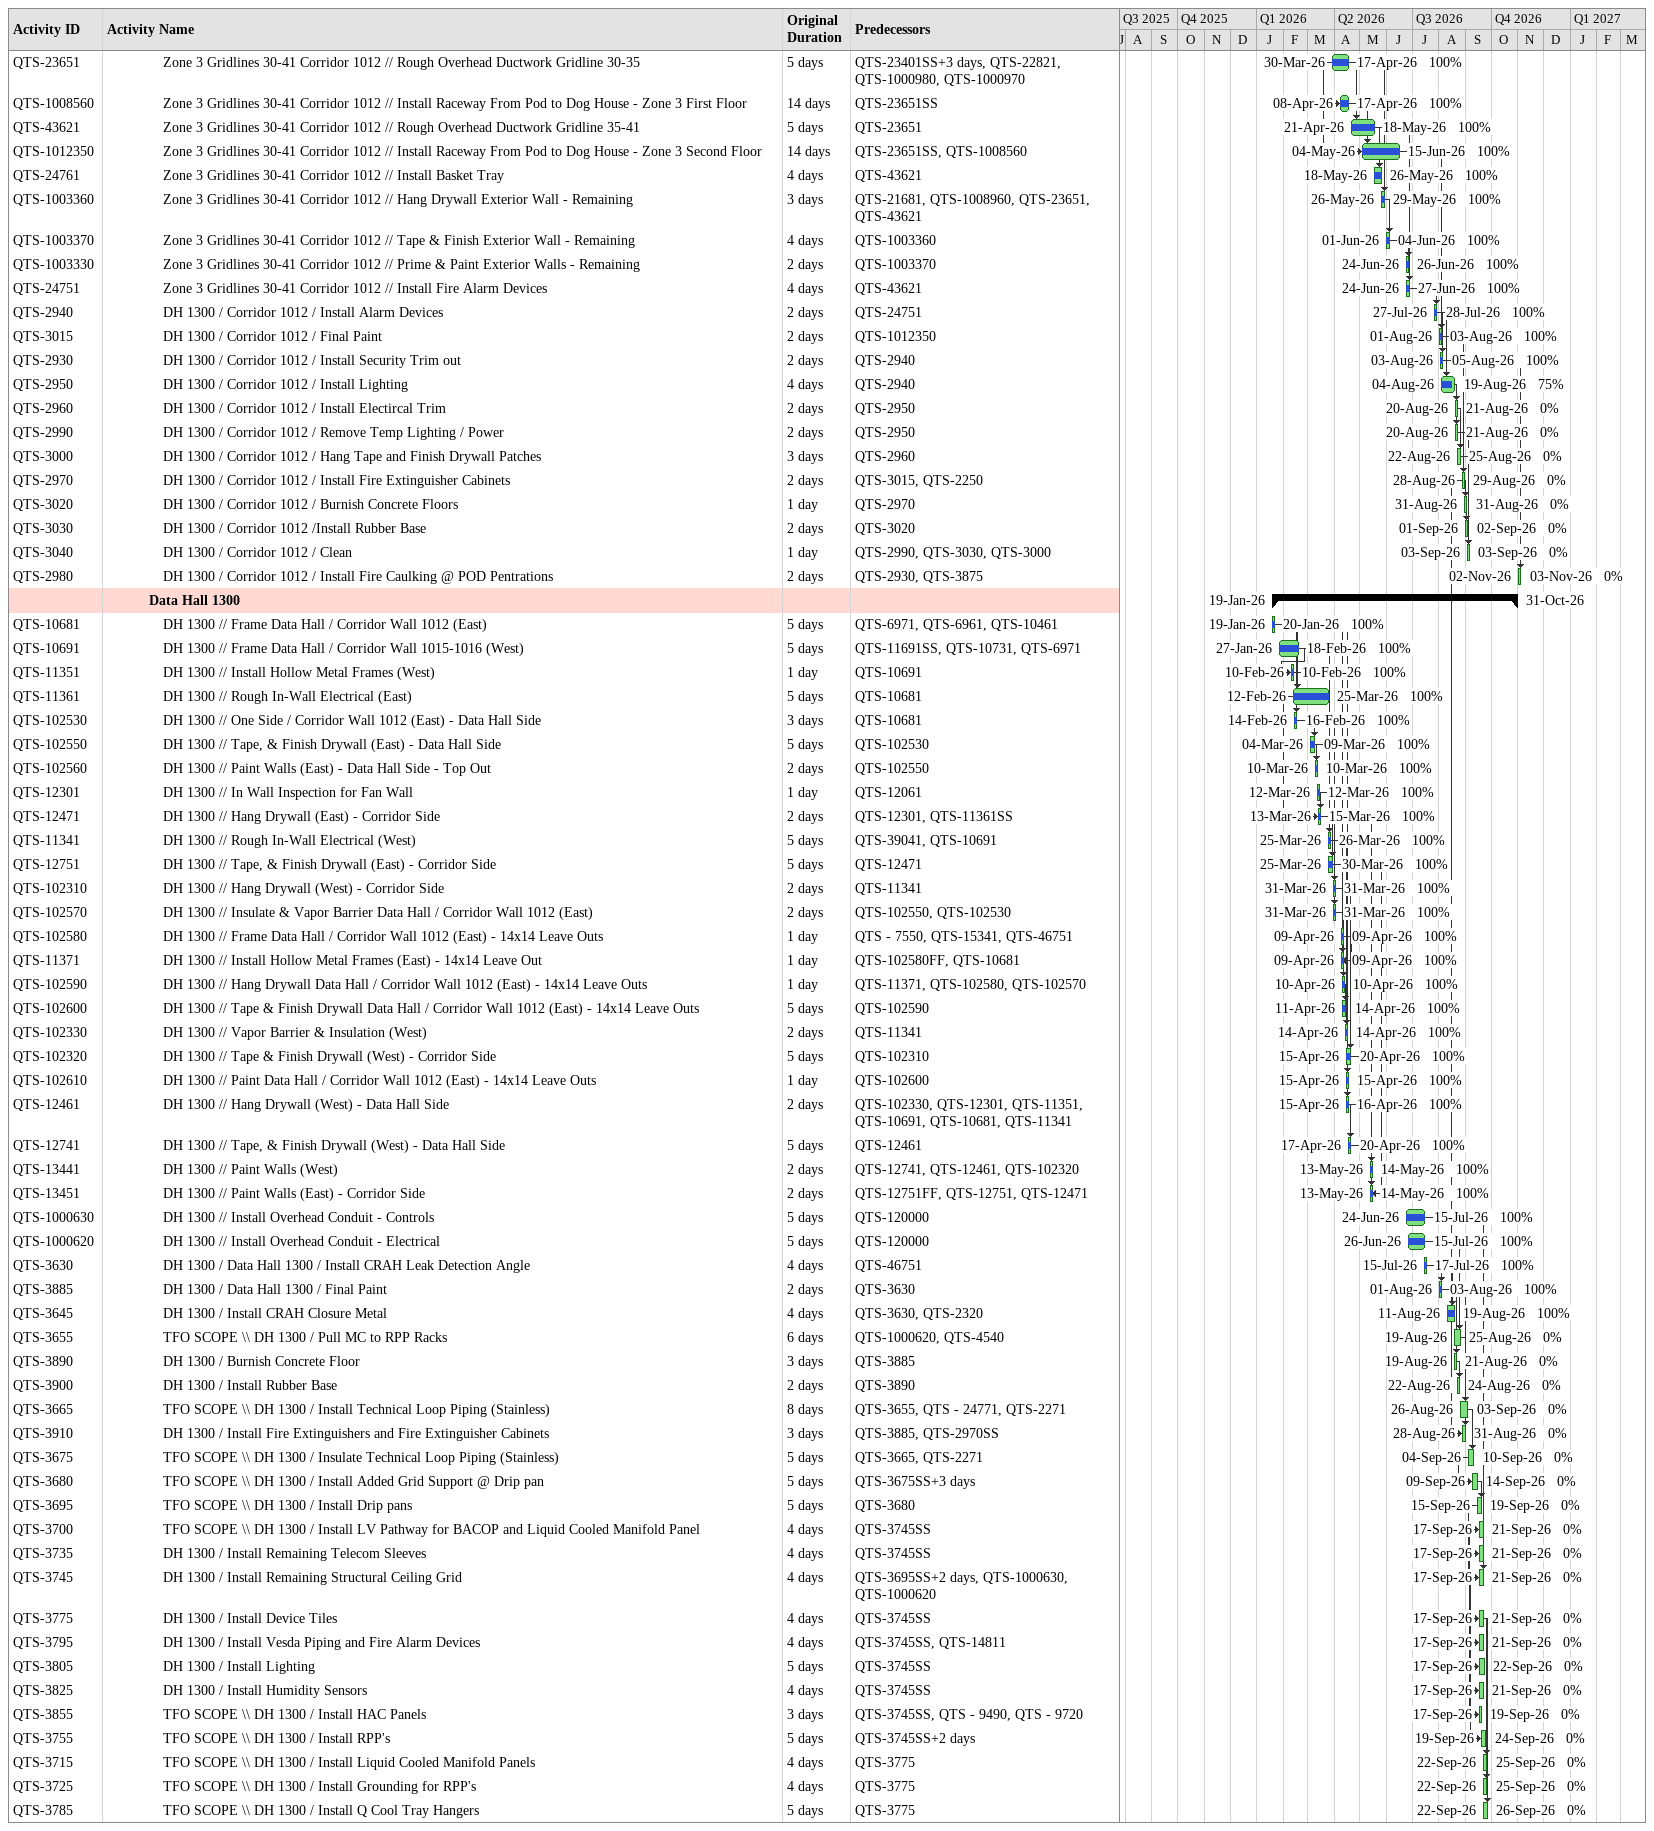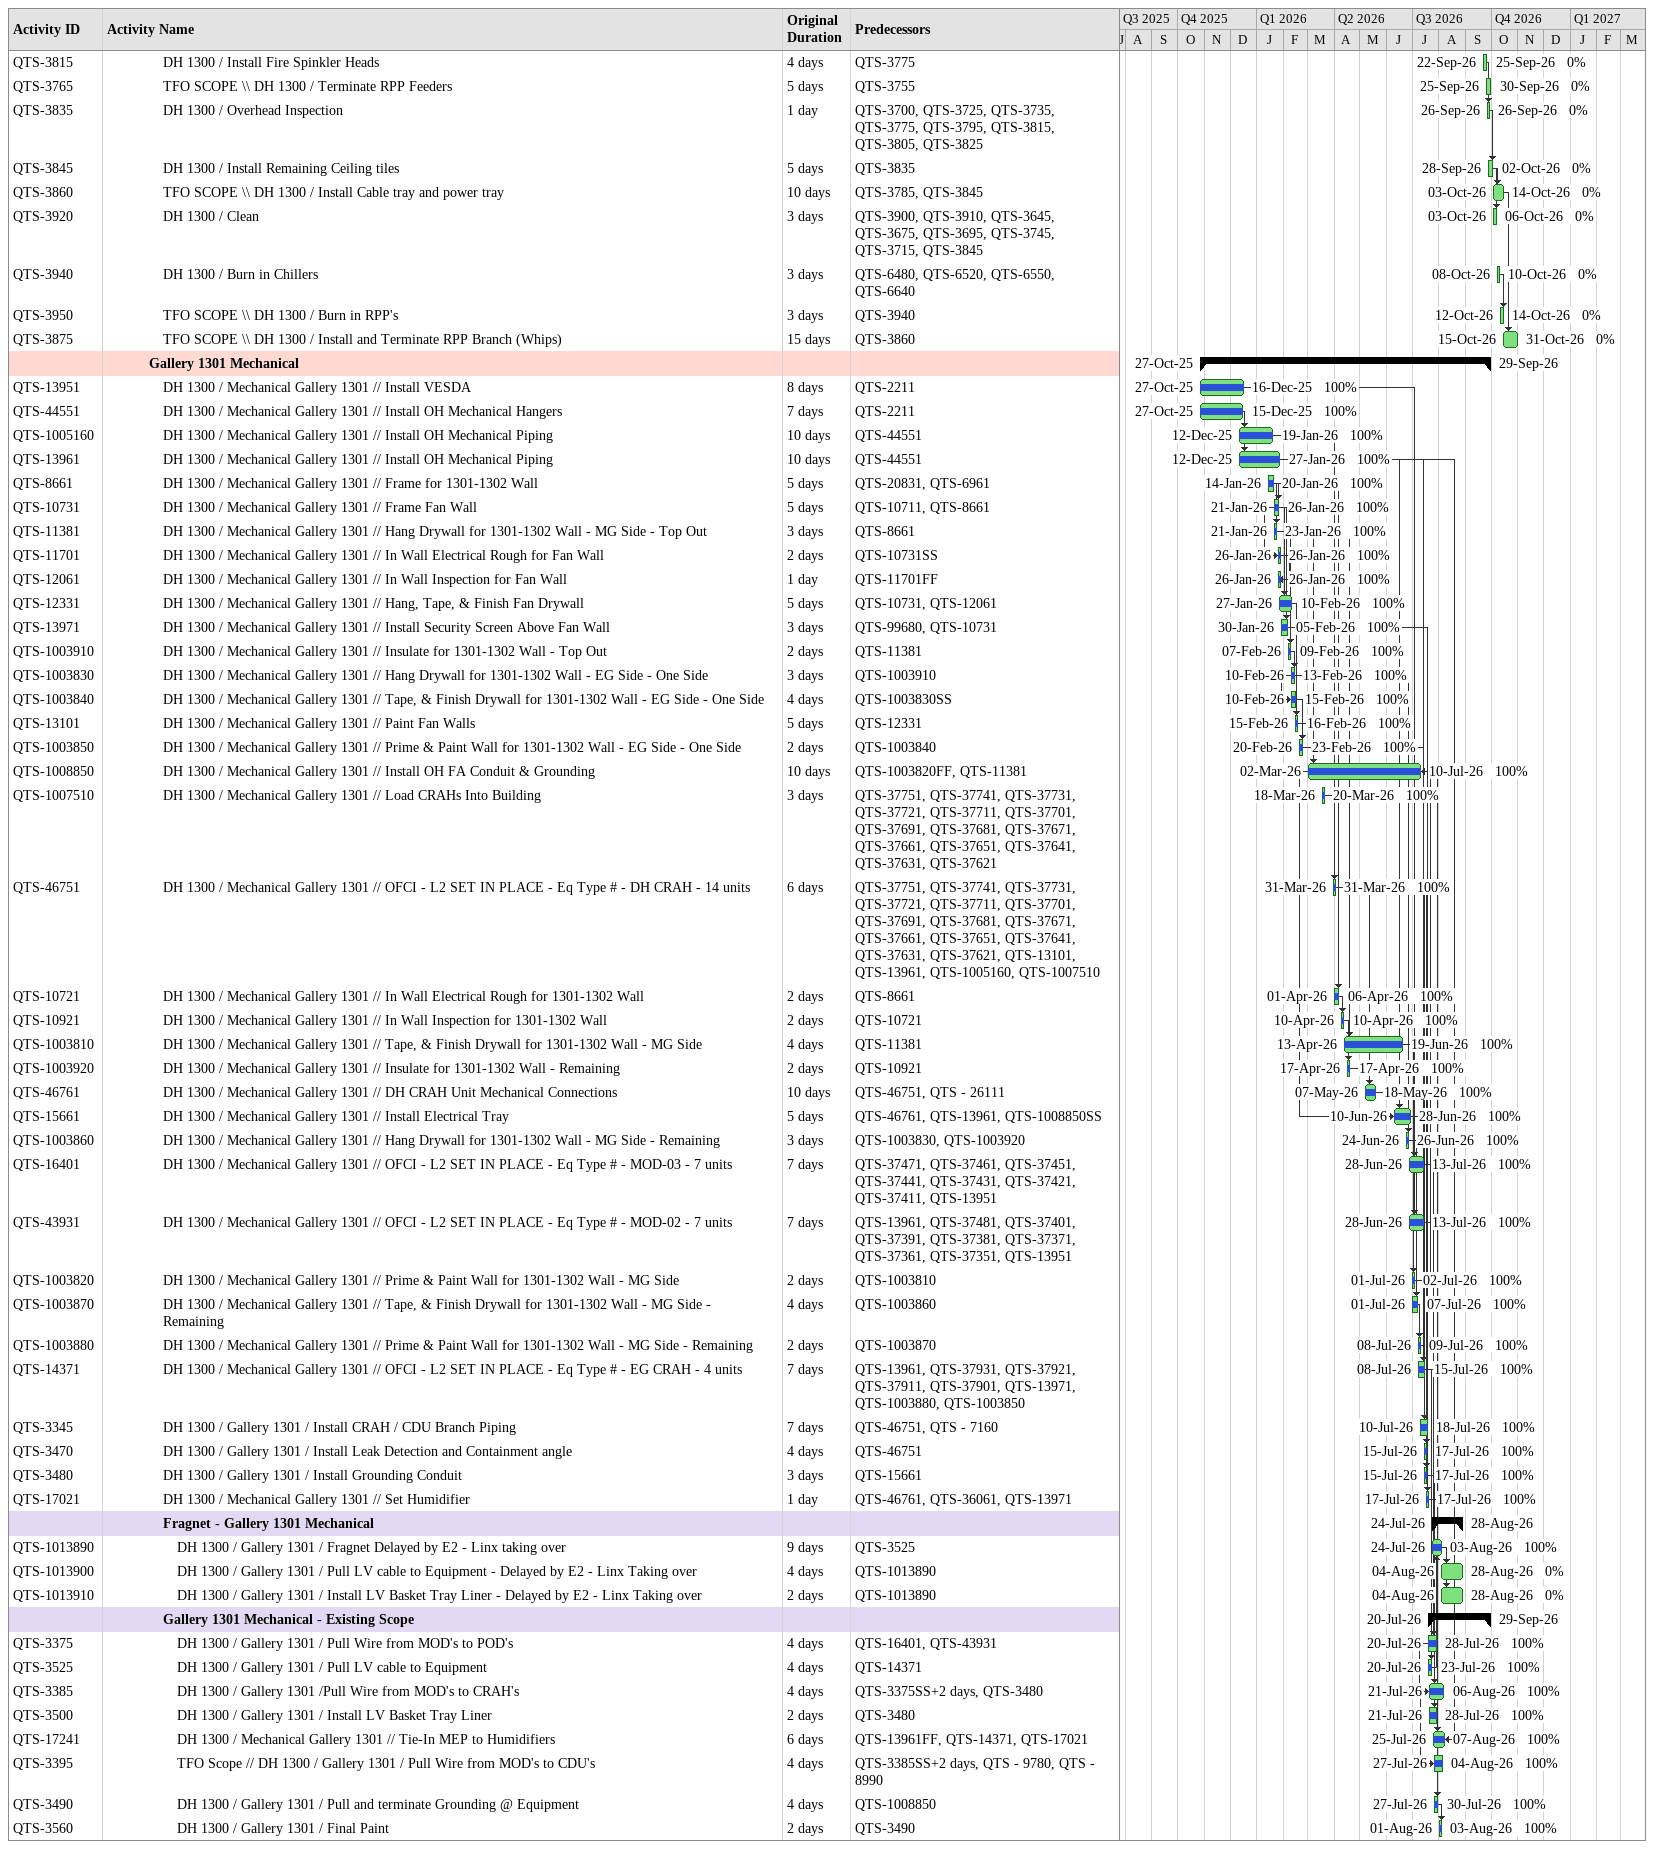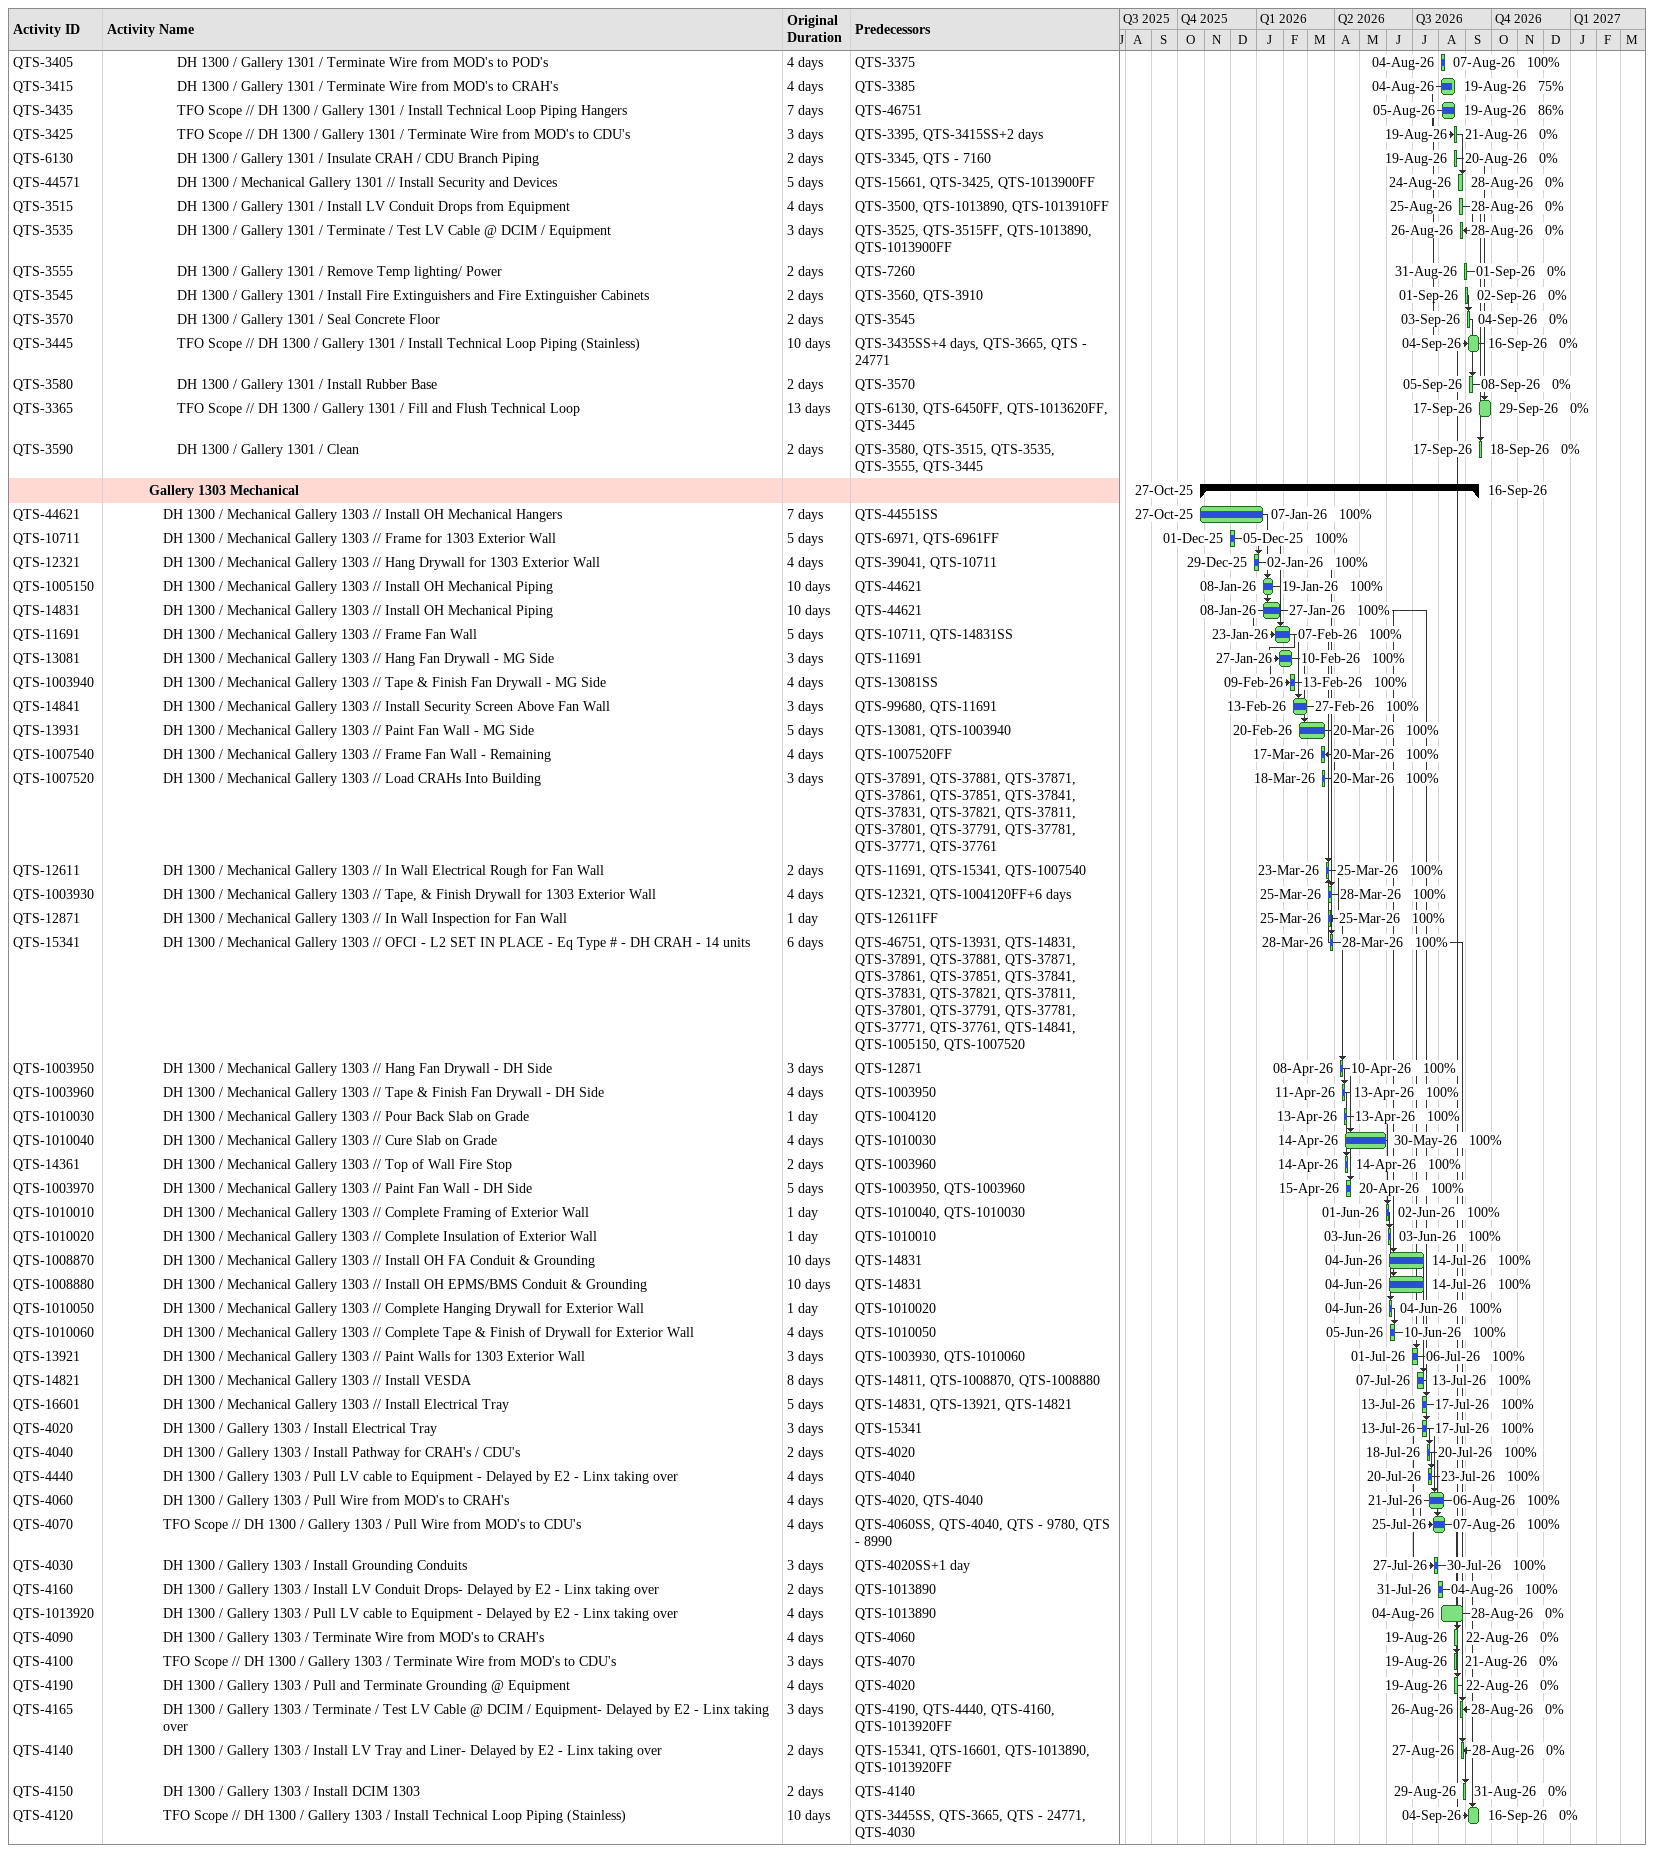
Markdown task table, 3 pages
| ID | Level | Task | Original duration | Start | Finish | Predecessors | % complete |
|---|---|---|---|---|---|---|---|
| QTS-23651 | 5 | Zone 3 Gridlines 30-41 Corridor 1012 // Rough Overhead Ductwork Gridline 30-35 | 5d | 2026-03-30 | 2026-04-17 | QTS-23401SS+3d, QTS-22821, QTS-1000980, QTS-1000970 | 100 |
| QTS-1008560 | 5 | Zone 3 Gridlines 30-41 Corridor 1012 // Install Raceway From Pod to Dog House - Zone 3 First Floor | 14d | 2026-04-08 | 2026-04-17 | QTS-23651SS | 100 |
| QTS-43621 | 5 | Zone 3 Gridlines 30-41 Corridor 1012 // Rough Overhead Ductwork Gridline 35-41 | 5d | 2026-04-21 | 2026-05-18 | QTS-23651 | 100 |
| QTS-1012350 | 5 | Zone 3 Gridlines 30-41 Corridor 1012 // Install Raceway From Pod to Dog House - Zone 3 Second Floor | 14d | 2026-05-04 | 2026-06-15 | QTS-23651SS, QTS-1008560 | 100 |
| QTS-24761 | 5 | Zone 3 Gridlines 30-41 Corridor 1012 // Install Basket Tray | 4d | 2026-05-18 | 2026-05-26 | QTS-43621 | 100 |
| QTS-1003360 | 5 | Zone 3 Gridlines 30-41 Corridor 1012 // Hang Drywall Exterior Wall - Remaining | 3d | 2026-05-26 | 2026-05-29 | QTS-21681, QTS-1008960, QTS-23651, QTS-43621 | 100 |
| QTS-1003370 | 5 | Zone 3 Gridlines 30-41 Corridor 1012 // Tape & Finish Exterior Wall - Remaining | 4d | 2026-06-01 | 2026-06-04 | QTS-1003360 | 100 |
| QTS-1003330 | 5 | Zone 3 Gridlines 30-41 Corridor 1012 // Prime & Paint Exterior Walls - Remaining | 2d | 2026-06-24 | 2026-06-26 | QTS-1003370 | 100 |
| QTS-24751 | 5 | Zone 3 Gridlines 30-41 Corridor 1012 // Install Fire Alarm Devices | 4d | 2026-06-24 | 2026-06-27 | QTS-43621 | 100 |
| QTS-2940 | 5 | DH 1300 / Corridor 1012 / Install Alarm Devices | 2d | 2026-07-27 | 2026-07-28 | QTS-24751 | 100 |
| QTS-3015 | 5 | DH 1300 / Corridor 1012 / Final Paint | 2d | 2026-08-01 | 2026-08-03 | QTS-1012350 | 100 |
| QTS-2930 | 5 | DH 1300 / Corridor 1012 / Install Security Trim out | 2d | 2026-08-03 | 2026-08-05 | QTS-2940 | 100 |
| QTS-2950 | 5 | DH 1300 / Corridor 1012 / Install Lighting | 4d | 2026-08-04 | 2026-08-19 | QTS-2940 | 75 |
| QTS-2960 | 5 | DH 1300 / Corridor 1012 / Install Electircal Trim | 2d | 2026-08-20 | 2026-08-21 | QTS-2950 | 0 |
| QTS-2990 | 5 | DH 1300 / Corridor 1012 / Remove Temp Lighting / Power | 2d | 2026-08-20 | 2026-08-21 | QTS-2950 | 0 |
| QTS-3000 | 5 | DH 1300 / Corridor 1012 / Hang Tape and Finish Drywall Patches | 3d | 2026-08-22 | 2026-08-25 | QTS-2960 | 0 |
| QTS-2970 | 5 | DH 1300 / Corridor 1012 / Install Fire Extinguisher Cabinets | 2d | 2026-08-28 | 2026-08-29 | QTS-3015, QTS-2250 | 0 |
| QTS-3020 | 5 | DH 1300 / Corridor 1012 / Burnish Concrete Floors | 1d | 2026-08-31 | 2026-08-31 | QTS-2970 | 0 |
| QTS-3030 | 5 | DH 1300 / Corridor 1012 /Install Rubber Base | 2d | 2026-09-01 | 2026-09-02 | QTS-3020 | 0 |
| QTS-3040 | 5 | DH 1300 / Corridor 1012 / Clean | 1d | 2026-09-03 | 2026-09-03 | QTS-2990, QTS-3030, QTS-3000 | 0 |
| QTS-2980 | 5 | DH 1300 / Corridor 1012 / Install Fire Caulking @ POD Pentrations | 2d | 2026-11-02 | 2026-11-03 | QTS-2930, QTS-3875 | 0 |
|  | 4 | **Data Hall 1300** |  | 2026-01-19 | 2026-10-31 |  |  |
| QTS-10681 | 5 | DH 1300 // Frame Data Hall / Corridor Wall 1012 (East) | 5d | 2026-01-19 | 2026-01-20 | QTS-6971, QTS-6961, QTS-10461 | 100 |
| QTS-10691 | 5 | DH 1300 // Frame Data Hall / Corridor Wall 1015-1016 (West) | 5d | 2026-01-27 | 2026-02-18 | QTS-11691SS, QTS-10731, QTS-6971 | 100 |
| QTS-11351 | 5 | DH 1300 // Install Hollow Metal Frames (West) | 1d | 2026-02-10 | 2026-02-10 | QTS-10691 | 100 |
| QTS-11361 | 5 | DH 1300 // Rough In-Wall Electrical (East) | 5d | 2026-02-12 | 2026-03-25 | QTS-10681 | 100 |
| QTS-102530 | 5 | DH 1300 // One Side / Corridor Wall 1012 (East) - Data Hall Side | 3d | 2026-02-14 | 2026-02-16 | QTS-10681 | 100 |
| QTS-102550 | 5 | DH 1300 // Tape, & Finish Drywall (East) - Data Hall Side | 5d | 2026-03-04 | 2026-03-09 | QTS-102530 | 100 |
| QTS-102560 | 5 | DH 1300 // Paint Walls (East) - Data Hall Side - Top Out | 2d | 2026-03-10 | 2026-03-10 | QTS-102550 | 100 |
| QTS-12301 | 5 | DH 1300 // In Wall Inspection for Fan Wall | 1d | 2026-03-12 | 2026-03-12 | QTS-12061 | 100 |
| QTS-12471 | 5 | DH 1300 // Hang Drywall (East) - Corridor Side | 2d | 2026-03-13 | 2026-03-15 | QTS-12301, QTS-11361SS | 100 |
| QTS-11341 | 5 | DH 1300 // Rough In-Wall Electrical (West) | 5d | 2026-03-25 | 2026-03-26 | QTS-39041, QTS-10691 | 100 |
| QTS-12751 | 5 | DH 1300 // Tape, & Finish Drywall (East) - Corridor Side | 5d | 2026-03-25 | 2026-03-30 | QTS-12471 | 100 |
| QTS-102310 | 5 | DH 1300 // Hang Drywall (West) - Corridor Side | 2d | 2026-03-31 | 2026-03-31 | QTS-11341 | 100 |
| QTS-102570 | 5 | DH 1300 // Insulate & Vapor Barrier Data Hall / Corridor Wall 1012 (East) | 2d | 2026-03-31 | 2026-03-31 | QTS-102550, QTS-102530 | 100 |
| QTS-102580 | 5 | DH 1300 // Frame Data Hall / Corridor Wall 1012 (East) - 14x14 Leave Outs | 1d | 2026-04-09 | 2026-04-09 | QTS - 7550, QTS-15341, QTS-46751 | 100 |
| QTS-11371 | 5 | DH 1300 // Install Hollow Metal Frames (East) - 14x14 Leave Out | 1d | 2026-04-09 | 2026-04-09 | QTS-102580FF, QTS-10681 | 100 |
| QTS-102590 | 5 | DH 1300 // Hang Drywall Data Hall / Corridor Wall 1012 (East) - 14x14 Leave Outs | 1d | 2026-04-10 | 2026-04-10 | QTS-11371, QTS-102580, QTS-102570 | 100 |
| QTS-102600 | 5 | DH 1300 // Tape & Finish Drywall Data Hall / Corridor Wall 1012 (East) - 14x14 Leave Outs | 5d | 2026-04-11 | 2026-04-14 | QTS-102590 | 100 |
| QTS-102330 | 5 | DH 1300 // Vapor Barrier & Insulation (West) | 2d | 2026-04-14 | 2026-04-14 | QTS-11341 | 100 |
| QTS-102320 | 5 | DH 1300 // Tape & Finish Drywall (West) - Corridor Side | 5d | 2026-04-15 | 2026-04-20 | QTS-102310 | 100 |
| QTS-102610 | 5 | DH 1300 // Paint Data Hall / Corridor Wall 1012 (East) - 14x14 Leave Outs | 1d | 2026-04-15 | 2026-04-15 | QTS-102600 | 100 |
| QTS-12461 | 5 | DH 1300 // Hang Drywall (West) - Data Hall Side | 2d | 2026-04-15 | 2026-04-16 | QTS-102330, QTS-12301, QTS-11351, QTS-10691, QTS-10681, QTS-11341 | 100 |
| QTS-12741 | 5 | DH 1300 // Tape, & Finish Drywall (West) - Data Hall Side | 5d | 2026-04-17 | 2026-04-20 | QTS-12461 | 100 |
| QTS-13441 | 5 | DH 1300 // Paint Walls (West) | 2d | 2026-05-13 | 2026-05-14 | QTS-12741, QTS-12461, QTS-102320 | 100 |
| QTS-13451 | 5 | DH 1300 // Paint Walls (East) - Corridor Side | 2d | 2026-05-13 | 2026-05-14 | QTS-12751FF, QTS-12751, QTS-12471 | 100 |
| QTS-1000630 | 5 | DH 1300 // Install Overhead Conduit - Controls | 5d | 2026-06-24 | 2026-07-15 | QTS-120000 | 100 |
| QTS-1000620 | 5 | DH 1300 // Install Overhead Conduit - Electrical | 5d | 2026-06-26 | 2026-07-15 | QTS-120000 | 100 |
| QTS-3630 | 5 | DH 1300 / Data Hall 1300 / Install CRAH Leak Detection Angle | 4d | 2026-07-15 | 2026-07-17 | QTS-46751 | 100 |
| QTS-3885 | 5 | DH 1300 / Data Hall 1300 / Final Paint | 2d | 2026-08-01 | 2026-08-03 | QTS-3630 | 100 |
| QTS-3645 | 5 | DH 1300 / Install CRAH Closure Metal | 4d | 2026-08-11 | 2026-08-19 | QTS-3630, QTS-2320 | 100 |
| QTS-3655 | 5 | TFO SCOPE \\ DH 1300 / Pull MC to RPP Racks | 6d | 2026-08-19 | 2026-08-25 | QTS-1000620, QTS-4540 | 0 |
| QTS-3890 | 5 | DH 1300 / Burnish Concrete Floor | 3d | 2026-08-19 | 2026-08-21 | QTS-3885 | 0 |
| QTS-3900 | 5 | DH 1300 / Install Rubber Base | 2d | 2026-08-22 | 2026-08-24 | QTS-3890 | 0 |
| QTS-3665 | 5 | TFO SCOPE \\ DH 1300 / Install Technical Loop Piping (Stainless) | 8d | 2026-08-26 | 2026-09-03 | QTS-3655, QTS - 24771, QTS-2271 | 0 |
| QTS-3910 | 5 | DH 1300 / Install Fire Extinguishers and Fire Extinguisher Cabinets | 3d | 2026-08-28 | 2026-08-31 | QTS-3885, QTS-2970SS | 0 |
| QTS-3675 | 5 | TFO SCOPE \\ DH 1300 / Insulate Technical Loop Piping (Stainless) | 5d | 2026-09-04 | 2026-09-10 | QTS-3665, QTS-2271 | 0 |
| QTS-3680 | 5 | TFO SCOPE \\ DH 1300 / Install Added Grid Support @ Drip pan | 5d | 2026-09-09 | 2026-09-14 | QTS-3675SS+3d | 0 |
| QTS-3695 | 5 | TFO SCOPE \\ DH 1300 / Install Drip pans | 5d | 2026-09-15 | 2026-09-19 | QTS-3680 | 0 |
| QTS-3700 | 5 | TFO SCOPE \\ DH 1300 / Install LV Pathway for BACOP and Liquid Cooled Manifold Panel | 4d | 2026-09-17 | 2026-09-21 | QTS-3745SS | 0 |
| QTS-3735 | 5 | DH 1300 / Install Remaining Telecom Sleeves | 4d | 2026-09-17 | 2026-09-21 | QTS-3745SS | 0 |
| QTS-3745 | 5 | DH 1300 / Install Remaining Structural Ceiling Grid | 4d | 2026-09-17 | 2026-09-21 | QTS-3695SS+2d, QTS-1000630, QTS-1000620 | 0 |
| QTS-3775 | 5 | DH 1300 / Install Device Tiles | 4d | 2026-09-17 | 2026-09-21 | QTS-3745SS | 0 |
| QTS-3795 | 5 | DH 1300 / Install Vesda Piping and Fire Alarm Devices | 4d | 2026-09-17 | 2026-09-21 | QTS-3745SS, QTS-14811 | 0 |
| QTS-3805 | 5 | DH 1300 / Install Lighting | 5d | 2026-09-17 | 2026-09-22 | QTS-3745SS | 0 |
| QTS-3825 | 5 | DH 1300 / Install Humidity Sensors | 4d | 2026-09-17 | 2026-09-21 | QTS-3745SS | 0 |
| QTS-3855 | 5 | TFO SCOPE \\ DH 1300 / Install HAC Panels | 3d | 2026-09-17 | 2026-09-19 | QTS-3745SS, QTS - 9490, QTS - 9720 | 0 |
| QTS-3755 | 5 | TFO SCOPE \\ DH 1300 / Install RPP's | 5d | 2026-09-19 | 2026-09-24 | QTS-3745SS+2d | 0 |
| QTS-3715 | 5 | TFO SCOPE \\ DH 1300 / Install Liquid Cooled Manifold Panels | 4d | 2026-09-22 | 2026-09-25 | QTS-3775 | 0 |
| QTS-3725 | 5 | TFO SCOPE \\ DH 1300 / Install Grounding for RPP's | 4d | 2026-09-22 | 2026-09-25 | QTS-3775 | 0 |
| QTS-3785 | 5 | TFO SCOPE \\ DH 1300 / Install Q Cool Tray Hangers | 5d | 2026-09-22 | 2026-09-26 | QTS-3775 | 0 |
| QTS-3815 | 5 | DH 1300 / Install Fire Spinkler Heads | 4d | 2026-09-22 | 2026-09-25 | QTS-3775 | 0 |
| QTS-3765 | 5 | TFO SCOPE \\ DH 1300 / Terminate RPP Feeders | 5d | 2026-09-25 | 2026-09-30 | QTS-3755 | 0 |
| QTS-3835 | 5 | DH 1300 / Overhead Inspection | 1d | 2026-09-26 | 2026-09-26 | QTS-3700, QTS-3725, QTS-3735, QTS-3775, QTS-3795, QTS-3815, QTS-3805, QTS-3825 | 0 |
| QTS-3845 | 5 | DH 1300 / Install Remaining Ceiling tiles | 5d | 2026-09-28 | 2026-10-02 | QTS-3835 | 0 |
| QTS-3860 | 5 | TFO SCOPE \\ DH 1300 / Install Cable tray and power tray | 10d | 2026-10-03 | 2026-10-14 | QTS-3785, QTS-3845 | 0 |
| QTS-3920 | 5 | DH 1300 / Clean | 3d | 2026-10-03 | 2026-10-06 | QTS-3900, QTS-3910, QTS-3645, QTS-3675, QTS-3695, QTS-3745, QTS-3715, QTS-3845 | 0 |
| QTS-3940 | 5 | DH 1300 / Burn in Chillers | 3d | 2026-10-08 | 2026-10-10 | QTS-6480, QTS-6520, QTS-6550, QTS-6640 | 0 |
| QTS-3950 | 5 | TFO SCOPE \\ DH 1300 / Burn in RPP's | 3d | 2026-10-12 | 2026-10-14 | QTS-3940 | 0 |
| QTS-3875 | 5 | TFO SCOPE \\ DH 1300 / Install and Terminate RPP Branch (Whips) | 15d | 2026-10-15 | 2026-10-31 | QTS-3860 | 0 |
|  | 4 | **Gallery 1301 Mechanical** |  | 2025-10-27 | 2026-09-29 |  |  |
| QTS-13951 | 5 | DH 1300 / Mechanical Gallery 1301 // Install VESDA | 8d | 2025-10-27 | 2025-12-16 | QTS-2211 | 100 |
| QTS-44551 | 5 | DH 1300 / Mechanical Gallery 1301 // Install OH Mechanical Hangers | 7d | 2025-10-27 | 2025-12-15 | QTS-2211 | 100 |
| QTS-1005160 | 5 | DH 1300 / Mechanical Gallery 1301 // Install OH Mechanical Piping | 10d | 2025-12-12 | 2026-01-19 | QTS-44551 | 100 |
| QTS-13961 | 5 | DH 1300 / Mechanical Gallery 1301 // Install OH Mechanical Piping | 10d | 2025-12-12 | 2026-01-27 | QTS-44551 | 100 |
| QTS-8661 | 5 | DH 1300 / Mechanical Gallery 1301 // Frame for 1301-1302 Wall | 5d | 2026-01-14 | 2026-01-20 | QTS-20831, QTS-6961 | 100 |
| QTS-10731 | 5 | DH 1300 / Mechanical Gallery 1301 // Frame Fan Wall | 5d | 2026-01-21 | 2026-01-26 | QTS-10711, QTS-8661 | 100 |
| QTS-11381 | 5 | DH 1300 / Mechanical Gallery 1301 // Hang Drywall for 1301-1302 Wall - MG Side - Top Out | 3d | 2026-01-21 | 2026-01-23 | QTS-8661 | 100 |
| QTS-11701 | 5 | DH 1300 / Mechanical Gallery 1301 // In Wall Electrical Rough for Fan Wall | 2d | 2026-01-26 | 2026-01-26 | QTS-10731SS | 100 |
| QTS-12061 | 5 | DH 1300 / Mechanical Gallery 1301 // In Wall Inspection for Fan Wall | 1d | 2026-01-26 | 2026-01-26 | QTS-11701FF | 100 |
| QTS-12331 | 5 | DH 1300 / Mechanical Gallery 1301 // Hang, Tape, & Finish Fan Drywall | 5d | 2026-01-27 | 2026-02-10 | QTS-10731, QTS-12061 | 100 |
| QTS-13971 | 5 | DH 1300 / Mechanical Gallery 1301 // Install Security Screen Above Fan Wall | 3d | 2026-01-30 | 2026-02-05 | QTS-99680, QTS-10731 | 100 |
| QTS-1003910 | 5 | DH 1300 / Mechanical Gallery 1301 // Insulate for 1301-1302 Wall - Top Out | 2d | 2026-02-07 | 2026-02-09 | QTS-11381 | 100 |
| QTS-1003830 | 5 | DH 1300 / Mechanical Gallery 1301 // Hang Drywall for 1301-1302 Wall - EG Side - One Side | 3d | 2026-02-10 | 2026-02-13 | QTS-1003910 | 100 |
| QTS-1003840 | 5 | DH 1300 / Mechanical Gallery 1301 // Tape, & Finish Drywall for 1301-1302 Wall - EG Side - One Side | 4d | 2026-02-10 | 2026-02-15 | QTS-1003830SS | 100 |
| QTS-13101 | 5 | DH 1300 / Mechanical Gallery 1301 // Paint Fan Walls | 5d | 2026-02-15 | 2026-02-16 | QTS-12331 | 100 |
| QTS-1003850 | 5 | DH 1300 / Mechanical Gallery 1301 // Prime & Paint Wall for 1301-1302 Wall - EG Side - One Side | 2d | 2026-02-20 | 2026-02-23 | QTS-1003840 | 100 |
| QTS-1008850 | 5 | DH 1300 / Mechanical Gallery 1301 // Install OH FA Conduit & Grounding | 10d | 2026-03-02 | 2026-07-10 | QTS-1003820FF, QTS-11381 | 100 |
| QTS-1007510 | 5 | DH 1300 / Mechanical Gallery 1301 // Load CRAHs Into Building | 3d | 2026-03-18 | 2026-03-20 | QTS-37751, QTS-37741, QTS-37731, QTS-37721, QTS-37711, QTS-37701, QTS-37691, QTS-37681, QTS-37671, QTS-37661, QTS-37651, QTS-37641, QTS-37631, QTS-37621 | 100 |
| QTS-46751 | 5 | DH 1300 / Mechanical Gallery 1301 // OFCI - L2 SET IN PLACE - Eq Type # - DH CRAH - 14 units | 6d | 2026-03-31 | 2026-03-31 | QTS-37751, QTS-37741, QTS-37731, QTS-37721, QTS-37711, QTS-37701, QTS-37691, QTS-37681, QTS-37671, QTS-37661, QTS-37651, QTS-37641, QTS-37631, QTS-37621, QTS-13101, QTS-13961, QTS-1005160, QTS-1007510 | 100 |
| QTS-10721 | 5 | DH 1300 / Mechanical Gallery 1301 // In Wall Electrical Rough for 1301-1302 Wall | 2d | 2026-04-01 | 2026-04-06 | QTS-8661 | 100 |
| QTS-10921 | 5 | DH 1300 / Mechanical Gallery 1301 // In Wall Inspection for 1301-1302 Wall | 2d | 2026-04-10 | 2026-04-10 | QTS-10721 | 100 |
| QTS-1003810 | 5 | DH 1300 / Mechanical Gallery 1301 // Tape, & Finish Drywall for 1301-1302 Wall - MG Side | 4d | 2026-04-13 | 2026-06-19 | QTS-11381 | 100 |
| QTS-1003920 | 5 | DH 1300 / Mechanical Gallery 1301 // Insulate for 1301-1302 Wall - Remaining | 2d | 2026-04-17 | 2026-04-17 | QTS-10921 | 100 |
| QTS-46761 | 5 | DH 1300 / Mechanical Gallery 1301 // DH CRAH Unit Mechanical Connections | 10d | 2026-05-07 | 2026-05-18 | QTS-46751, QTS - 26111 | 100 |
| QTS-15661 | 5 | DH 1300 / Mechanical Gallery 1301 // Install Electrical Tray | 5d | 2026-06-10 | 2026-06-28 | QTS-46761, QTS-13961, QTS-1008850SS | 100 |
| QTS-1003860 | 5 | DH 1300 / Mechanical Gallery 1301 // Hang Drywall for 1301-1302 Wall - MG Side - Remaining | 3d | 2026-06-24 | 2026-06-26 | QTS-1003830, QTS-1003920 | 100 |
| QTS-16401 | 5 | DH 1300 / Mechanical Gallery 1301 // OFCI - L2 SET IN PLACE - Eq Type # - MOD-03 - 7 units | 7d | 2026-06-28 | 2026-07-13 | QTS-37471, QTS-37461, QTS-37451, QTS-37441, QTS-37431, QTS-37421, QTS-37411, QTS-13951 | 100 |
| QTS-43931 | 5 | DH 1300 / Mechanical Gallery 1301 // OFCI - L2 SET IN PLACE - Eq Type # - MOD-02 - 7 units | 7d | 2026-06-28 | 2026-07-13 | QTS-13961, QTS-37481, QTS-37401, QTS-37391, QTS-37381, QTS-37371, QTS-37361, QTS-37351, QTS-13951 | 100 |
| QTS-1003820 | 5 | DH 1300 / Mechanical Gallery 1301 // Prime & Paint Wall for 1301-1302 Wall - MG Side | 2d | 2026-07-01 | 2026-07-02 | QTS-1003810 | 100 |
| QTS-1003870 | 5 | DH 1300 / Mechanical Gallery 1301 // Tape, & Finish Drywall for 1301-1302 Wall - MG Side - Remaining | 4d | 2026-07-01 | 2026-07-07 | QTS-1003860 | 100 |
| QTS-1003880 | 5 | DH 1300 / Mechanical Gallery 1301 // Prime & Paint Wall for 1301-1302 Wall - MG Side - Remaining | 2d | 2026-07-08 | 2026-07-09 | QTS-1003870 | 100 |
| QTS-14371 | 5 | DH 1300 / Mechanical Gallery 1301 // OFCI - L2 SET IN PLACE - Eq Type # - EG CRAH - 4 units | 7d | 2026-07-08 | 2026-07-15 | QTS-13961, QTS-37931, QTS-37921, QTS-37911, QTS-37901, QTS-13971, QTS-1003880, QTS-1003850 | 100 |
| QTS-3345 | 5 | DH 1300 / Gallery 1301 / Install CRAH / CDU Branch Piping | 7d | 2026-07-10 | 2026-07-18 | QTS-46751, QTS - 7160 | 100 |
| QTS-3470 | 5 | DH 1300 / Gallery 1301 / Install Leak Detection and Containment angle | 4d | 2026-07-15 | 2026-07-17 | QTS-46751 | 100 |
| QTS-3480 | 5 | DH 1300 / Gallery 1301 / Install Grounding Conduit | 3d | 2026-07-15 | 2026-07-17 | QTS-15661 | 100 |
| QTS-17021 | 5 | DH 1300 / Mechanical Gallery 1301 // Set Humidifier | 1d | 2026-07-17 | 2026-07-17 | QTS-46761, QTS-36061, QTS-13971 | 100 |
|  | 5 | **Fragnet - Gallery 1301 Mechanical** |  | 2026-07-24 | 2026-08-28 |  |  |
| QTS-1013890 | 6 | DH 1300 / Gallery 1301 / Fragnet Delayed by E2 - Linx taking over | 9d | 2026-07-24 | 2026-08-03 | QTS-3525 | 100 |
| QTS-1013900 | 6 | DH 1300 / Gallery 1301 / Pull LV cable to Equipment - Delayed by E2 - Linx Taking over | 4d | 2026-08-04 | 2026-08-28 | QTS-1013890 | 0 |
| QTS-1013910 | 6 | DH 1300 / Gallery 1301 / Install LV Basket Tray Liner - Delayed by E2 - Linx Taking over | 2d | 2026-08-04 | 2026-08-28 | QTS-1013890 | 0 |
|  | 5 | **Gallery 1301 Mechanical - Existing Scope** |  | 2026-07-20 | 2026-09-29 |  |  |
| QTS-3375 | 6 | DH 1300 / Gallery 1301 / Pull Wire from MOD's to POD's | 4d | 2026-07-20 | 2026-07-28 | QTS-16401, QTS-43931 | 100 |
| QTS-3525 | 6 | DH 1300 / Gallery 1301 / Pull LV cable to Equipment | 4d | 2026-07-20 | 2026-07-23 | QTS-14371 | 100 |
| QTS-3385 | 6 | DH 1300 / Gallery 1301 /Pull Wire from MOD's to CRAH's | 4d | 2026-07-21 | 2026-08-06 | QTS-3375SS+2d, QTS-3480 | 100 |
| QTS-3500 | 6 | DH 1300 / Gallery 1301 / Install LV Basket Tray Liner | 2d | 2026-07-21 | 2026-07-28 | QTS-3480 | 100 |
| QTS-17241 | 6 | DH 1300 / Mechanical Gallery 1301 // Tie-In MEP to Humidifiers | 6d | 2026-07-25 | 2026-08-07 | QTS-13961FF, QTS-14371, QTS-17021 | 100 |
| QTS-3395 | 6 | TFO Scope // DH 1300 / Gallery 1301 / Pull Wire from MOD's to CDU's | 4d | 2026-07-27 | 2026-08-04 | QTS-3385SS+2d, QTS - 9780, QTS - 8990 | 100 |
| QTS-3490 | 6 | DH 1300 / Gallery 1301 / Pull and terminate Grounding @ Equipment | 4d | 2026-07-27 | 2026-07-30 | QTS-1008850 | 100 |
| QTS-3560 | 6 | DH 1300 / Gallery 1301 / Final Paint | 2d | 2026-08-01 | 2026-08-03 | QTS-3490 | 100 |
| QTS-3405 | 6 | DH 1300 / Gallery 1301 / Terminate Wire from MOD's to POD's | 4d | 2026-08-04 | 2026-08-07 | QTS-3375 | 100 |
| QTS-3415 | 6 | DH 1300 / Gallery 1301 / Terminate Wire from MOD's to CRAH's | 4d | 2026-08-04 | 2026-08-19 | QTS-3385 | 75 |
| QTS-3435 | 6 | TFO Scope // DH 1300 / Gallery 1301 / Install Technical Loop Piping Hangers | 7d | 2026-08-05 | 2026-08-19 | QTS-46751 | 86 |
| QTS-3425 | 6 | TFO Scope // DH 1300 / Gallery 1301 / Terminate Wire from MOD's to CDU's | 3d | 2026-08-19 | 2026-08-21 | QTS-3395, QTS-3415SS+2d | 0 |
| QTS-6130 | 6 | DH 1300 / Gallery 1301 / Insulate CRAH / CDU Branch Piping | 2d | 2026-08-19 | 2026-08-20 | QTS-3345, QTS - 7160 | 0 |
| QTS-44571 | 6 | DH 1300 / Mechanical Gallery 1301 // Install Security and Devices | 5d | 2026-08-24 | 2026-08-28 | QTS-15661, QTS-3425, QTS-1013900FF | 0 |
| QTS-3515 | 6 | DH 1300 / Gallery 1301 / Install LV Conduit Drops from Equipment | 4d | 2026-08-25 | 2026-08-28 | QTS-3500, QTS-1013890, QTS-1013910FF | 0 |
| QTS-3535 | 6 | DH 1300 / Gallery 1301 / Terminate / Test LV Cable @ DCIM / Equipment | 3d | 2026-08-26 | 2026-08-28 | QTS-3525, QTS-3515FF, QTS-1013890, QTS-1013900FF | 0 |
| QTS-3555 | 6 | DH 1300 / Gallery 1301 / Remove Temp lighting/ Power | 2d | 2026-08-31 | 2026-09-01 | QTS-7260 | 0 |
| QTS-3545 | 6 | DH 1300 / Gallery 1301 / Install Fire Extinguishers and Fire Extinguisher Cabinets | 2d | 2026-09-01 | 2026-09-02 | QTS-3560, QTS-3910 | 0 |
| QTS-3570 | 6 | DH 1300 / Gallery 1301 / Seal Concrete Floor | 2d | 2026-09-03 | 2026-09-04 | QTS-3545 | 0 |
| QTS-3445 | 6 | TFO Scope // DH 1300 / Gallery 1301 / Install Technical Loop Piping (Stainless) | 10d | 2026-09-04 | 2026-09-16 | QTS-3435SS+4d, QTS-3665, QTS - 24771 | 0 |
| QTS-3580 | 6 | DH 1300 / Gallery 1301 / Install Rubber Base | 2d | 2026-09-05 | 2026-09-08 | QTS-3570 | 0 |
| QTS-3365 | 6 | TFO Scope // DH 1300 / Gallery 1301 / Fill and Flush Technical Loop | 13d | 2026-09-17 | 2026-09-29 | QTS-6130, QTS-6450FF, QTS-1013620FF, QTS-3445 | 0 |
| QTS-3590 | 6 | DH 1300 / Gallery 1301 / Clean | 2d | 2026-09-17 | 2026-09-18 | QTS-3580, QTS-3515, QTS-3535, QTS-3555, QTS-3445 | 0 |
|  | 4 | **Gallery 1303 Mechanical** |  | 2025-10-27 | 2026-09-16 |  |  |
| QTS-44621 | 5 | DH 1300 / Mechanical Gallery 1303 // Install OH Mechanical Hangers | 7d | 2025-10-27 | 2026-01-07 | QTS-44551SS | 100 |
| QTS-10711 | 5 | DH 1300 / Mechanical Gallery 1303 // Frame for 1303 Exterior Wall | 5d | 2025-12-01 | 2025-12-05 | QTS-6971, QTS-6961FF | 100 |
| QTS-12321 | 5 | DH 1300 / Mechanical Gallery 1303 // Hang Drywall for 1303 Exterior Wall | 4d | 2025-12-29 | 2026-01-02 | QTS-39041, QTS-10711 | 100 |
| QTS-1005150 | 5 | DH 1300 / Mechanical Gallery 1303 // Install OH Mechanical Piping | 10d | 2026-01-08 | 2026-01-19 | QTS-44621 | 100 |
| QTS-14831 | 5 | DH 1300 / Mechanical Gallery 1303 // Install OH Mechanical Piping | 10d | 2026-01-08 | 2026-01-27 | QTS-44621 | 100 |
| QTS-11691 | 5 | DH 1300 / Mechanical Gallery 1303 // Frame Fan Wall | 5d | 2026-01-23 | 2026-02-07 | QTS-10711, QTS-14831SS | 100 |
| QTS-13081 | 5 | DH 1300 / Mechanical Gallery 1303 // Hang Fan Drywall - MG Side | 3d | 2026-01-27 | 2026-02-10 | QTS-11691 | 100 |
| QTS-1003940 | 5 | DH 1300 / Mechanical Gallery 1303 // Tape & Finish Fan Drywall - MG Side | 4d | 2026-02-09 | 2026-02-13 | QTS-13081SS | 100 |
| QTS-14841 | 5 | DH 1300 / Mechanical Gallery 1303 // Install Security Screen Above Fan Wall | 3d | 2026-02-13 | 2026-02-27 | QTS-99680, QTS-11691 | 100 |
| QTS-13931 | 5 | DH 1300 / Mechanical Gallery 1303 // Paint Fan Wall - MG Side | 5d | 2026-02-20 | 2026-03-20 | QTS-13081, QTS-1003940 | 100 |
| QTS-1007540 | 5 | DH 1300 / Mechanical Gallery 1303 // Frame Fan Wall - Remaining | 4d | 2026-03-17 | 2026-03-20 | QTS-1007520FF | 100 |
| QTS-1007520 | 5 | DH 1300 / Mechanical Gallery 1303 // Load CRAHs Into Building | 3d | 2026-03-18 | 2026-03-20 | QTS-37891, QTS-37881, QTS-37871, QTS-37861, QTS-37851, QTS-37841, QTS-37831, QTS-37821, QTS-37811, QTS-37801, QTS-37791, QTS-37781, QTS-37771, QTS-37761 | 100 |
| QTS-12611 | 5 | DH 1300 / Mechanical Gallery 1303 // In Wall Electrical Rough for Fan Wall | 2d | 2026-03-23 | 2026-03-25 | QTS-11691, QTS-15341, QTS-1007540 | 100 |
| QTS-1003930 | 5 | DH 1300 / Mechanical Gallery 1303 // Tape, & Finish Drywall for 1303 Exterior Wall | 4d | 2026-03-25 | 2026-03-28 | QTS-12321, QTS-1004120FF+6d | 100 |
| QTS-12871 | 5 | DH 1300 / Mechanical Gallery 1303 // In Wall Inspection for Fan Wall | 1d | 2026-03-25 | 2026-03-25 | QTS-12611FF | 100 |
| QTS-15341 | 5 | DH 1300 / Mechanical Gallery 1303 // OFCI - L2 SET IN PLACE - Eq Type # - DH CRAH - 14 units | 6d | 2026-03-28 | 2026-03-28 | QTS-46751, QTS-13931, QTS-14831, QTS-37891, QTS-37881, QTS-37871, QTS-37861, QTS-37851, QTS-37841, QTS-37831, QTS-37821, QTS-37811, QTS-37801, QTS-37791, QTS-37781, QTS-37771, QTS-37761, QTS-14841, QTS-1005150, QTS-1007520 | 100 |
| QTS-1003950 | 5 | DH 1300 / Mechanical Gallery 1303 // Hang Fan Drywall - DH Side | 3d | 2026-04-08 | 2026-04-10 | QTS-12871 | 100 |
| QTS-1003960 | 5 | DH 1300 / Mechanical Gallery 1303 // Tape & Finish Fan Drywall - DH Side | 4d | 2026-04-11 | 2026-04-13 | QTS-1003950 | 100 |
| QTS-1010030 | 5 | DH 1300 / Mechanical Gallery 1303 // Pour Back Slab on Grade | 1d | 2026-04-13 | 2026-04-13 | QTS-1004120 | 100 |
| QTS-1010040 | 5 | DH 1300 / Mechanical Gallery 1303 // Cure Slab on Grade | 4d | 2026-04-14 | 2026-05-30 | QTS-1010030 | 100 |
| QTS-14361 | 5 | DH 1300 / Mechanical Gallery 1303 // Top of Wall Fire Stop | 2d | 2026-04-14 | 2026-04-14 | QTS-1003960 | 100 |
| QTS-1003970 | 5 | DH 1300 / Mechanical Gallery 1303 // Paint Fan Wall - DH Side | 5d | 2026-04-15 | 2026-04-20 | QTS-1003950, QTS-1003960 | 100 |
| QTS-1010010 | 5 | DH 1300 / Mechanical Gallery 1303 // Complete Framing of Exterior Wall | 1d | 2026-06-01 | 2026-06-02 | QTS-1010040, QTS-1010030 | 100 |
| QTS-1010020 | 5 | DH 1300 / Mechanical Gallery 1303 // Complete Insulation of Exterior Wall | 1d | 2026-06-03 | 2026-06-03 | QTS-1010010 | 100 |
| QTS-1008870 | 5 | DH 1300 / Mechanical Gallery 1303 // Install OH FA Conduit & Grounding | 10d | 2026-06-04 | 2026-07-14 | QTS-14831 | 100 |
| QTS-1008880 | 5 | DH 1300 / Mechanical Gallery 1303 // Install OH EPMS/BMS Conduit & Grounding | 10d | 2026-06-04 | 2026-07-14 | QTS-14831 | 100 |
| QTS-1010050 | 5 | DH 1300 / Mechanical Gallery 1303 // Complete Hanging Drywall for Exterior Wall | 1d | 2026-06-04 | 2026-06-04 | QTS-1010020 | 100 |
| QTS-1010060 | 5 | DH 1300 / Mechanical Gallery 1303 // Complete Tape & Finish of Drywall for Exterior Wall | 4d | 2026-06-05 | 2026-06-10 | QTS-1010050 | 100 |
| QTS-13921 | 5 | DH 1300 / Mechanical Gallery 1303 // Paint Walls for 1303 Exterior Wall | 3d | 2026-07-01 | 2026-07-06 | QTS-1003930, QTS-1010060 | 100 |
| QTS-14821 | 5 | DH 1300 / Mechanical Gallery 1303 // Install VESDA | 8d | 2026-07-07 | 2026-07-13 | QTS-14811, QTS-1008870, QTS-1008880 | 100 |
| QTS-16601 | 5 | DH 1300 / Mechanical Gallery 1303 // Install Electrical Tray | 5d | 2026-07-13 | 2026-07-17 | QTS-14831, QTS-13921, QTS-14821 | 100 |
| QTS-4020 | 5 | DH 1300 / Gallery 1303 / Install Electrical Tray | 3d | 2026-07-13 | 2026-07-17 | QTS-15341 | 100 |
| QTS-4040 | 5 | DH 1300 / Gallery 1303 / Install Pathway for CRAH's / CDU's | 2d | 2026-07-18 | 2026-07-20 | QTS-4020 | 100 |
| QTS-4440 | 5 | DH 1300 / Gallery 1303 / Pull LV cable to Equipment - Delayed by E2 - Linx taking over | 4d | 2026-07-20 | 2026-07-23 | QTS-4040 | 100 |
| QTS-4060 | 5 | DH 1300 / Gallery 1303 / Pull Wire from MOD's to CRAH's | 4d | 2026-07-21 | 2026-08-06 | QTS-4020, QTS-4040 | 100 |
| QTS-4070 | 5 | TFO Scope // DH 1300 / Gallery 1303 / Pull Wire from MOD's to CDU's | 4d | 2026-07-25 | 2026-08-07 | QTS-4060SS, QTS-4040, QTS - 9780, QTS - 8990 | 100 |
| QTS-4030 | 5 | DH 1300 / Gallery 1303 / Install Grounding Conduits | 3d | 2026-07-27 | 2026-07-30 | QTS-4020SS+1d | 100 |
| QTS-4160 | 5 | DH 1300 / Gallery 1303 / Install LV Conduit Drops- Delayed by E2 - Linx taking over | 2d | 2026-07-31 | 2026-08-04 | QTS-1013890 | 100 |
| QTS-1013920 | 5 | DH 1300 / Gallery 1303 / Pull LV cable to Equipment - Delayed by E2 - Linx taking over | 4d | 2026-08-04 | 2026-08-28 | QTS-1013890 | 0 |
| QTS-4090 | 5 | DH 1300 / Gallery 1303 / Terminate Wire from MOD's to CRAH's | 4d | 2026-08-19 | 2026-08-22 | QTS-4060 | 0 |
| QTS-4100 | 5 | TFO Scope // DH 1300 / Gallery 1303 / Terminate Wire from MOD's to CDU's | 3d | 2026-08-19 | 2026-08-21 | QTS-4070 | 0 |
| QTS-4190 | 5 | DH 1300 / Gallery 1303 / Pull and Terminate Grounding @ Equipment | 4d | 2026-08-19 | 2026-08-22 | QTS-4020 | 0 |
| QTS-4165 | 5 | DH 1300 / Gallery 1303 / Terminate / Test LV Cable @ DCIM / Equipment- Delayed by E2 - Linx taking over | 3d | 2026-08-26 | 2026-08-28 | QTS-4190, QTS-4440, QTS-4160, QTS-1013920FF | 0 |
| QTS-4140 | 5 | DH 1300 / Gallery 1303 / Install LV Tray and Liner- Delayed by E2 - Linx taking over | 2d | 2026-08-27 | 2026-08-28 | QTS-15341, QTS-16601, QTS-1013890, QTS-1013920FF | 0 |
| QTS-4150 | 5 | DH 1300 / Gallery 1303 / Install DCIM 1303 | 2d | 2026-08-29 | 2026-08-31 | QTS-4140 | 0 |
| QTS-4120 | 5 | TFO Scope // DH 1300 / Gallery 1303 / Install Technical Loop Piping (Stainless) | 10d | 2026-09-04 | 2026-09-16 | QTS-3445SS, QTS-3665, QTS - 24771, QTS-4030 | 0 |
